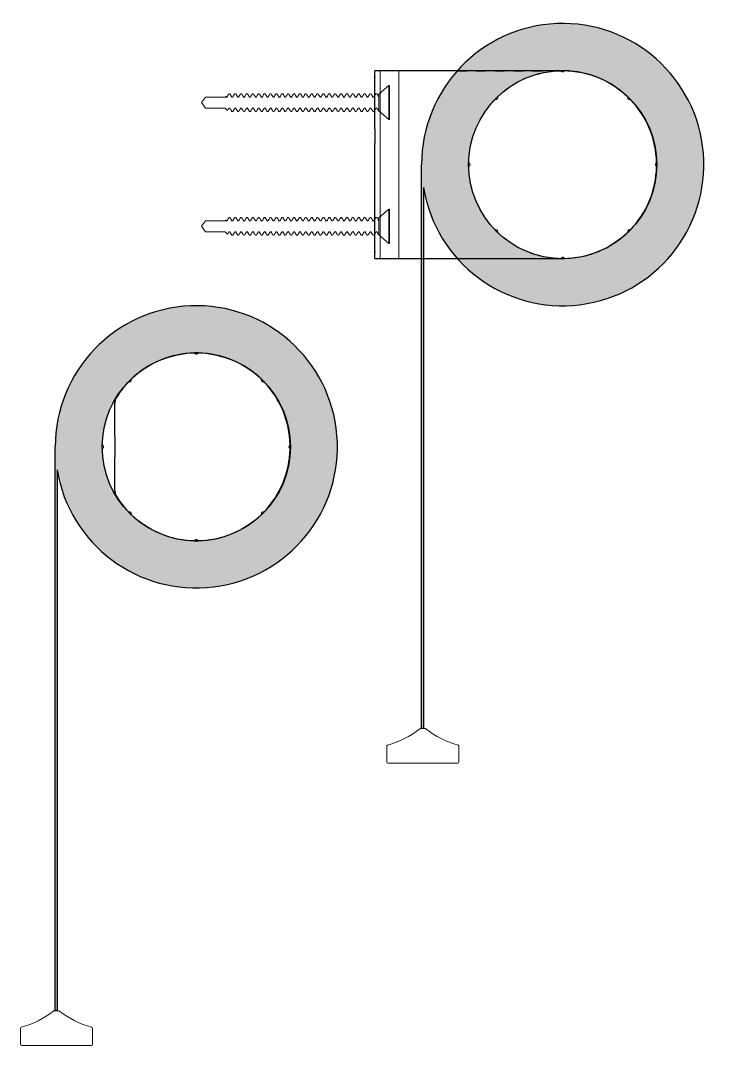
# Model space of a CAD drawing. Header units: inches. Extents: x -3.3 to 4.1, y 1.9 to 12.8.
import ezdxf

# ---------------------------------------------------------------- set-up
doc = ezdxf.new("R2010")
doc.units = ezdxf.units.IN
doc.header["$LTSCALE"] = 0.5
doc.header["$MEASUREMENT"] = 0
doc.linetypes.add('HIDDEN', pattern=[0.2, 0.1, -0.1])
doc.linetypes.add('HIDDEN2', pattern=[0.1875, 0.125, -0.0625])
for name, color, linetype, lineweight in [('FABRIC-ROLL', 7, 'Continuous', 30), ('HEMBAR-ENDCAP', 7, 'Continuous', 9), ('SHADE-BRACKET', 7, 'Continuous', 30), ('SHADE-BRACKET_SCREW', 7, 'Continuous', 5), ('SUB-BRACKET', 7, 'Continuous', 18), ('TUBE', 7, 'HIDDEN2', 18)]:
    doc.layers.add(name, color=color, linetype=linetype, lineweight=lineweight)

# ---------------------------------------------------------------- blocks, each defined once
blk = doc.blocks.new('SCREWS-085605')
at = {"layer": 'SHADE-BRACKET_SCREW', "extrusion": (0, 1, 0)}
for p, q in [((0.664, 12.066), (0.558, 11.974)), ((0.664, 11.704), (0.664, 12.066)), ((0.674, 12.066), (0.664, 12.066)), ((0.674, 12.066), (0.674, 11.704)), ((-1.326, 11.885), (-1.285, 11.943)), ((-1.326, 11.885), (-1.285, 11.827)), ((-1.076, 11.943), (-1.285, 11.943)), ((-1.069, 11.951), (-1.076, 11.943)), ((-1.061, 11.94), (-1.067, 11.95)), ((-1.054, 11.943), (-1.065, 11.943)), ((-1.025, 11.98), (-1.033, 11.98)), ((-0.992, 11.943), (-1.004, 11.943)), ((-0.963, 11.98), (-0.971, 11.98)), ((-0.929, 11.943), (-0.942, 11.943)), ((-0.9, 11.98), (-0.908, 11.98)), ((-0.867, 11.943), (-0.879, 11.943)), ((-0.838, 11.98), (-0.846, 11.98)), ((-0.804, 11.943), (-0.817, 11.943)), ((-0.775, 11.98), (-0.783, 11.98)), ((-0.742, 11.943), (-0.754, 11.943)), ((-0.713, 11.98), (-0.721, 11.98)), ((-0.679, 11.943), (-0.692, 11.943)), ((-0.65, 11.98), (-0.658, 11.98)), ((-0.617, 11.943), (-0.629, 11.943)), ((-0.588, 11.98), (-0.596, 11.98)), ((-0.554, 11.943), (-0.567, 11.943)), ((-0.525, 11.98), (-0.533, 11.98)), ((-0.492, 11.943), (-0.504, 11.943)), ((-0.463, 11.98), (-0.471, 11.98)), ((-0.429, 11.943), (-0.442, 11.943)), ((-0.4, 11.98), (-0.408, 11.98)), ((-0.367, 11.943), (-0.379, 11.943)), ((-0.338, 11.98), (-0.346, 11.98)), ((-0.304, 11.943), (-0.317, 11.943)), ((-0.275, 11.98), (-0.283, 11.98)), ((-0.242, 11.943), (-0.254, 11.943)), ((-0.213, 11.98), (-0.221, 11.98)), ((-0.179, 11.943), (-0.192, 11.943)), ((-0.15, 11.98), (-0.158, 11.98)), ((-0.117, 11.943), (-0.129, 11.943)), ((-0.088, 11.98), (-0.096, 11.98)), ((-0.054, 11.943), (-0.067, 11.943)), ((-0.025, 11.98), (-0.033, 11.98)), ((0.008, 11.943), (-0.004, 11.943)), ((0.037, 11.98), (0.029, 11.98)), ((0.071, 11.943), (0.058, 11.943)), ((0.1, 11.98), (0.092, 11.98)), ((0.133, 11.943), (0.121, 11.943)), ((0.162, 11.98), (0.154, 11.98)), ((0.196, 11.943), (0.183, 11.943)), ((0.225, 11.98), (0.217, 11.98)), ((0.258, 11.943), (0.246, 11.943)), ((0.287, 11.98), (0.279, 11.98)), ((0.321, 11.943), (0.308, 11.943)), ((0.35, 11.98), (0.342, 11.98)), ((0.383, 11.943), (0.371, 11.943)), ((0.412, 11.98), (0.404, 11.98)), ((0.446, 11.943), (0.433, 11.943)), ((0.475, 11.98), (0.467, 11.98)), ((0.508, 11.943), (0.496, 11.943)), ((0.537, 11.98), (0.529, 11.98)), ((0.558, 11.87), (0.558, 11.974)), ((-1.076, 11.827), (-1.285, 11.827)), ((-1.05, 11.801), (-1.076, 11.827)), ((-1.023, 11.827), (-1.036, 11.827)), ((-1.002, 11.79), (-0.994, 11.79)), ((-0.961, 11.827), (-0.973, 11.827)), ((-0.94, 11.79), (-0.932, 11.79)), ((-0.898, 11.827), (-0.911, 11.827)), ((-0.877, 11.79), (-0.869, 11.79)), ((-0.836, 11.827), (-0.848, 11.827)), ((-0.815, 11.79), (-0.807, 11.79)), ((-0.773, 11.827), (-0.786, 11.827)), ((-0.752, 11.79), (-0.744, 11.79)), ((-0.711, 11.827), (-0.723, 11.827)), ((-0.69, 11.79), (-0.682, 11.79)), ((-0.648, 11.827), (-0.661, 11.827)), ((-0.627, 11.79), (-0.619, 11.79)), ((-0.586, 11.827), (-0.598, 11.827)), ((-0.565, 11.79), (-0.557, 11.79)), ((-0.523, 11.827), (-0.536, 11.827)), ((-0.502, 11.79), (-0.494, 11.79)), ((-0.461, 11.827), (-0.473, 11.827)), ((-0.44, 11.79), (-0.432, 11.79)), ((-0.398, 11.827), (-0.411, 11.827)), ((-0.377, 11.79), (-0.369, 11.79)), ((-0.336, 11.827), (-0.348, 11.827)), ((-0.315, 11.79), (-0.307, 11.79)), ((-0.273, 11.827), (-0.286, 11.827)), ((-0.252, 11.79), (-0.244, 11.79)), ((-0.211, 11.827), (-0.223, 11.827)), ((-0.19, 11.79), (-0.182, 11.79)), ((-0.148, 11.827), (-0.161, 11.827)), ((-0.127, 11.79), (-0.119, 11.79)), ((-0.086, 11.827), (-0.098, 11.827)), ((-0.065, 11.79), (-0.057, 11.79)), ((-0.023, 11.827), (-0.036, 11.827)), ((-0.002, 11.79), (0.006, 11.79)), ((0.039, 11.827), (0.027, 11.827)), ((0.06, 11.79), (0.068, 11.79)), ((0.102, 11.827), (0.089, 11.827)), ((0.123, 11.79), (0.131, 11.79)), ((0.164, 11.827), (0.152, 11.827)), ((0.185, 11.79), (0.193, 11.79)), ((0.227, 11.827), (0.214, 11.827)), ((0.248, 11.79), (0.256, 11.79)), ((0.289, 11.827), (0.277, 11.827)), ((0.31, 11.79), (0.318, 11.79)), ((0.352, 11.827), (0.339, 11.827)), ((0.373, 11.79), (0.381, 11.79)), ((0.414, 11.827), (0.402, 11.827)), ((0.435, 11.79), (0.443, 11.79)), ((0.477, 11.827), (0.464, 11.827)), ((0.498, 11.79), (0.506, 11.79)), ((0.539, 11.827), (0.527, 11.827)), ((0.558, 11.838), (0.558, 11.793)), ((0.664, 11.704), (0.558, 11.796)), ((0.674, 11.704), (0.664, 11.704)), ((0.664, 10.751), (0.558, 10.659)), ((0.664, 10.389), (0.664, 10.751)), ((0.674, 10.751), (0.664, 10.751)), ((0.674, 10.751), (0.674, 10.389)), ((-1.326, 10.57), (-1.285, 10.628)), ((-1.326, 10.57), (-1.285, 10.512)), ((-1.076, 10.628), (-1.285, 10.628)), ((-1.069, 10.636), (-1.076, 10.628)), ((-1.061, 10.625), (-1.067, 10.635)), ((-1.054, 10.628), (-1.065, 10.628)), ((-1.025, 10.665), (-1.033, 10.665)), ((-0.992, 10.628), (-1.004, 10.628)), ((-0.963, 10.665), (-0.971, 10.665)), ((-0.929, 10.628), (-0.942, 10.628)), ((-0.9, 10.665), (-0.908, 10.665)), ((-0.867, 10.628), (-0.879, 10.628)), ((-0.838, 10.665), (-0.846, 10.665)), ((-0.804, 10.628), (-0.817, 10.628)), ((-0.775, 10.665), (-0.783, 10.665)), ((-0.742, 10.628), (-0.754, 10.628)), ((-0.713, 10.665), (-0.721, 10.665)), ((-0.679, 10.628), (-0.692, 10.628)), ((-0.65, 10.665), (-0.658, 10.665)), ((-0.617, 10.628), (-0.629, 10.628)), ((-0.588, 10.665), (-0.596, 10.665)), ((-0.554, 10.628), (-0.567, 10.628)), ((-0.525, 10.665), (-0.533, 10.665)), ((-0.492, 10.628), (-0.504, 10.628)), ((-0.463, 10.665), (-0.471, 10.665)), ((-0.429, 10.628), (-0.442, 10.628)), ((-0.4, 10.665), (-0.408, 10.665)), ((-0.367, 10.628), (-0.379, 10.628)), ((-0.338, 10.665), (-0.346, 10.665)), ((-0.304, 10.628), (-0.317, 10.628)), ((-0.275, 10.665), (-0.283, 10.665)), ((-0.242, 10.628), (-0.254, 10.628)), ((-0.213, 10.665), (-0.221, 10.665)), ((-0.179, 10.628), (-0.192, 10.628)), ((-0.15, 10.665), (-0.158, 10.665)), ((-0.117, 10.628), (-0.129, 10.628)), ((-0.088, 10.665), (-0.096, 10.665)), ((-0.054, 10.628), (-0.067, 10.628)), ((-0.025, 10.665), (-0.033, 10.665)), ((0.008, 10.628), (-0.004, 10.628)), ((0.037, 10.665), (0.029, 10.665)), ((0.071, 10.628), (0.058, 10.628)), ((0.1, 10.665), (0.092, 10.665)), ((0.133, 10.628), (0.121, 10.628)), ((0.162, 10.665), (0.154, 10.665)), ((0.196, 10.628), (0.183, 10.628)), ((0.225, 10.665), (0.217, 10.665)), ((0.258, 10.628), (0.246, 10.628)), ((0.287, 10.665), (0.279, 10.665)), ((0.321, 10.628), (0.308, 10.628)), ((0.35, 10.665), (0.342, 10.665)), ((0.383, 10.628), (0.371, 10.628)), ((0.412, 10.665), (0.404, 10.665)), ((0.446, 10.628), (0.433, 10.628)), ((0.475, 10.665), (0.467, 10.665)), ((0.508, 10.628), (0.496, 10.628)), ((0.537, 10.665), (0.529, 10.665)), ((0.558, 10.555), (0.558, 10.659)), ((-1.076, 10.512), (-1.285, 10.512)), ((-1.05, 10.486), (-1.076, 10.512)), ((-1.023, 10.512), (-1.036, 10.512)), ((-1.002, 10.475), (-0.994, 10.475)), ((-0.961, 10.512), (-0.973, 10.512)), ((-0.94, 10.475), (-0.932, 10.475)), ((-0.898, 10.512), (-0.911, 10.512)), ((-0.877, 10.475), (-0.869, 10.475)), ((-0.836, 10.512), (-0.848, 10.512)), ((-0.815, 10.475), (-0.807, 10.475)), ((-0.773, 10.512), (-0.786, 10.512)), ((-0.752, 10.475), (-0.744, 10.475)), ((-0.711, 10.512), (-0.723, 10.512)), ((-0.69, 10.475), (-0.682, 10.475)), ((-0.648, 10.512), (-0.661, 10.512)), ((-0.627, 10.475), (-0.619, 10.475)), ((-0.586, 10.512), (-0.598, 10.512)), ((-0.565, 10.475), (-0.557, 10.475)), ((-0.523, 10.512), (-0.536, 10.512)), ((-0.502, 10.475), (-0.494, 10.475)), ((-0.461, 10.512), (-0.473, 10.512)), ((-0.44, 10.475), (-0.432, 10.475)), ((-0.398, 10.512), (-0.411, 10.512)), ((-0.377, 10.475), (-0.369, 10.475)), ((-0.336, 10.512), (-0.348, 10.512)), ((-0.315, 10.475), (-0.307, 10.475)), ((-0.273, 10.512), (-0.286, 10.512)), ((-0.252, 10.475), (-0.244, 10.475)), ((-0.211, 10.512), (-0.223, 10.512)), ((-0.19, 10.475), (-0.182, 10.475)), ((-0.148, 10.512), (-0.161, 10.512)), ((-0.127, 10.475), (-0.119, 10.475)), ((-0.086, 10.512), (-0.098, 10.512)), ((-0.065, 10.475), (-0.057, 10.475)), ((-0.023, 10.512), (-0.036, 10.512)), ((-0.002, 10.475), (0.006, 10.475)), ((0.039, 10.512), (0.027, 10.512)), ((0.06, 10.475), (0.068, 10.475)), ((0.102, 10.512), (0.089, 10.512)), ((0.123, 10.475), (0.131, 10.475)), ((0.164, 10.512), (0.152, 10.512)), ((0.185, 10.475), (0.193, 10.475)), ((0.227, 10.512), (0.214, 10.512)), ((0.248, 10.475), (0.256, 10.475)), ((0.289, 10.512), (0.277, 10.512)), ((0.31, 10.475), (0.318, 10.475)), ((0.352, 10.512), (0.339, 10.512)), ((0.373, 10.475), (0.381, 10.475)), ((0.414, 10.512), (0.402, 10.512)), ((0.435, 10.475), (0.443, 10.475)), ((0.477, 10.512), (0.464, 10.512)), ((0.498, 10.475), (0.506, 10.475)), ((0.539, 10.512), (0.527, 10.512)), ((0.558, 10.523), (0.558, 10.478)), ((0.664, 10.389), (0.558, 10.481)), ((0.674, 10.389), (0.664, 10.389))]:
    blk.add_line(p, q, dxfattribs=at)
at = {"layer": 'SHADE-BRACKET_SCREW'}
for points in [[(-1.056, 11.943), (-1.049, 11.955), (-1.042, 11.967), (-1.035, 11.978)], [(-1.024, 11.978), (-1.016, 11.966), (-1.009, 11.953), (-1.001, 11.941)], [(-0.993, 11.943), (-0.986, 11.955), (-0.98, 11.967), (-0.973, 11.978)], [(-0.961, 11.978), (-0.954, 11.966), (-0.946, 11.953), (-0.939, 11.941)], [(-0.931, 11.943), (-0.924, 11.955), (-0.917, 11.967), (-0.91, 11.978)], [(-0.899, 11.978), (-0.891, 11.966), (-0.884, 11.953), (-0.876, 11.941)], [(-0.868, 11.943), (-0.861, 11.955), (-0.855, 11.967), (-0.848, 11.978)], [(-0.836, 11.978), (-0.829, 11.966), (-0.821, 11.953), (-0.814, 11.941)], [(-0.806, 11.943), (-0.799, 11.955), (-0.792, 11.967), (-0.785, 11.978)], [(-0.774, 11.978), (-0.766, 11.966), (-0.759, 11.953), (-0.751, 11.941)], [(-0.743, 11.943), (-0.736, 11.955), (-0.73, 11.967), (-0.723, 11.978)], [(-0.711, 11.978), (-0.704, 11.966), (-0.696, 11.953), (-0.689, 11.941)], [(-0.681, 11.943), (-0.674, 11.955), (-0.667, 11.967), (-0.66, 11.978)], [(-0.649, 11.978), (-0.641, 11.966), (-0.634, 11.953), (-0.626, 11.941)], [(-0.618, 11.943), (-0.611, 11.955), (-0.605, 11.967), (-0.598, 11.978)], [(-0.586, 11.978), (-0.579, 11.966), (-0.571, 11.953), (-0.564, 11.941)], [(-0.556, 11.943), (-0.549, 11.955), (-0.542, 11.967), (-0.535, 11.978)], [(-0.524, 11.978), (-0.516, 11.966), (-0.509, 11.953), (-0.501, 11.941)], [(-0.493, 11.943), (-0.486, 11.955), (-0.48, 11.967), (-0.473, 11.978)], [(-0.461, 11.978), (-0.454, 11.966), (-0.446, 11.953), (-0.439, 11.941)], [(-0.431, 11.943), (-0.424, 11.955), (-0.417, 11.967), (-0.41, 11.978)], [(-0.399, 11.978), (-0.391, 11.966), (-0.384, 11.953), (-0.376, 11.941)], [(-0.368, 11.943), (-0.361, 11.955), (-0.355, 11.967), (-0.348, 11.978)], [(-0.336, 11.978), (-0.329, 11.966), (-0.321, 11.953), (-0.314, 11.941)], [(-0.306, 11.943), (-0.299, 11.955), (-0.292, 11.967), (-0.285, 11.978)], [(-0.274, 11.978), (-0.266, 11.966), (-0.259, 11.953), (-0.251, 11.941)], [(-0.243, 11.943), (-0.236, 11.955), (-0.23, 11.967), (-0.223, 11.978)], [(-0.211, 11.978), (-0.204, 11.966), (-0.196, 11.953), (-0.189, 11.941)], [(-0.181, 11.943), (-0.174, 11.955), (-0.167, 11.967), (-0.16, 11.978)], [(-0.149, 11.978), (-0.141, 11.966), (-0.134, 11.953), (-0.126, 11.941)], [(-0.118, 11.943), (-0.111, 11.955), (-0.105, 11.967), (-0.098, 11.978)], [(-0.086, 11.978), (-0.079, 11.966), (-0.071, 11.953), (-0.064, 11.941)], [(-0.056, 11.943), (-0.049, 11.955), (-0.042, 11.967), (-0.035, 11.978)], [(-0.024, 11.978), (-0.016, 11.966), (-0.009, 11.953), (-0.001, 11.941)], [(0.007, 11.943), (0.014, 11.955), (0.02, 11.967), (0.027, 11.978)], [(0.039, 11.978), (0.046, 11.966), (0.054, 11.953), (0.061, 11.941)], [(0.069, 11.943), (0.076, 11.955), (0.083, 11.967), (0.09, 11.978)], [(0.101, 11.978), (0.109, 11.966), (0.116, 11.953), (0.124, 11.941)], [(0.132, 11.943), (0.139, 11.955), (0.145, 11.967), (0.152, 11.978)], [(0.164, 11.978), (0.171, 11.966), (0.179, 11.953), (0.186, 11.941)], [(0.194, 11.943), (0.201, 11.955), (0.208, 11.967), (0.215, 11.978)], [(0.226, 11.978), (0.234, 11.966), (0.241, 11.953), (0.249, 11.941)], [(0.257, 11.943), (0.264, 11.955), (0.27, 11.967), (0.277, 11.978)], [(0.289, 11.978), (0.296, 11.966), (0.304, 11.953), (0.311, 11.941)], [(0.319, 11.943), (0.326, 11.955), (0.333, 11.967), (0.34, 11.978)], [(0.351, 11.978), (0.359, 11.966), (0.366, 11.953), (0.374, 11.941)], [(0.382, 11.943), (0.389, 11.955), (0.395, 11.967), (0.402, 11.978)], [(0.414, 11.978), (0.421, 11.966), (0.429, 11.953), (0.436, 11.941)], [(0.444, 11.943), (0.451, 11.955), (0.458, 11.967), (0.465, 11.978)], [(0.476, 11.978), (0.484, 11.966), (0.491, 11.953), (0.499, 11.941)], [(0.507, 11.943), (0.509, 11.947), (0.511, 11.951), (0.514, 11.955)], [(0.514, 11.955), (0.518, 11.963), (0.523, 11.971), (0.527, 11.978)], [(0.539, 11.978), (0.545, 11.968), (0.551, 11.957), (0.558, 11.946)], [(-1.034, 11.827), (-1.039, 11.818), (-1.044, 11.81), (-1.049, 11.801)], [(-1.004, 11.791), (-1.011, 11.804), (-1.019, 11.817), (-1.026, 11.829)], [(-0.971, 11.827), (-0.978, 11.815), (-0.985, 11.803), (-0.992, 11.791)], [(-0.941, 11.791), (-0.949, 11.804), (-0.956, 11.817), (-0.964, 11.829)], [(-0.909, 11.827), (-0.916, 11.815), (-0.923, 11.803), (-0.93, 11.791)], [(-0.879, 11.791), (-0.886, 11.804), (-0.894, 11.817), (-0.901, 11.829)], [(-0.846, 11.827), (-0.853, 11.815), (-0.86, 11.803), (-0.867, 11.791)], [(-0.816, 11.791), (-0.824, 11.804), (-0.831, 11.817), (-0.839, 11.829)], [(-0.784, 11.827), (-0.791, 11.815), (-0.798, 11.803), (-0.805, 11.791)], [(-0.754, 11.791), (-0.761, 11.804), (-0.769, 11.817), (-0.776, 11.829)], [(-0.721, 11.827), (-0.728, 11.815), (-0.735, 11.803), (-0.742, 11.791)], [(-0.691, 11.791), (-0.699, 11.804), (-0.706, 11.817), (-0.714, 11.829)], [(-0.659, 11.827), (-0.666, 11.815), (-0.673, 11.803), (-0.68, 11.791)], [(-0.629, 11.791), (-0.636, 11.804), (-0.644, 11.817), (-0.651, 11.829)], [(-0.596, 11.827), (-0.603, 11.815), (-0.61, 11.803), (-0.617, 11.791)], [(-0.566, 11.791), (-0.574, 11.804), (-0.581, 11.817), (-0.589, 11.829)], [(-0.534, 11.827), (-0.541, 11.815), (-0.548, 11.803), (-0.555, 11.791)], [(-0.504, 11.791), (-0.511, 11.804), (-0.519, 11.817), (-0.526, 11.829)], [(-0.471, 11.827), (-0.478, 11.815), (-0.485, 11.803), (-0.492, 11.791)], [(-0.441, 11.791), (-0.449, 11.804), (-0.456, 11.817), (-0.464, 11.829)], [(-0.409, 11.827), (-0.416, 11.815), (-0.423, 11.803), (-0.43, 11.791)], [(-0.379, 11.791), (-0.386, 11.804), (-0.394, 11.817), (-0.401, 11.829)], [(-0.346, 11.827), (-0.353, 11.815), (-0.36, 11.803), (-0.367, 11.791)], [(-0.316, 11.791), (-0.324, 11.804), (-0.331, 11.817), (-0.339, 11.829)], [(-0.284, 11.827), (-0.291, 11.815), (-0.298, 11.803), (-0.305, 11.791)], [(-0.254, 11.791), (-0.261, 11.804), (-0.269, 11.817), (-0.276, 11.829)], [(-0.221, 11.827), (-0.228, 11.815), (-0.235, 11.803), (-0.242, 11.791)], [(-0.191, 11.791), (-0.199, 11.804), (-0.206, 11.817), (-0.214, 11.829)], [(-0.159, 11.827), (-0.166, 11.815), (-0.173, 11.803), (-0.18, 11.791)], [(-0.129, 11.791), (-0.136, 11.804), (-0.144, 11.817), (-0.151, 11.829)], [(-0.096, 11.827), (-0.103, 11.815), (-0.11, 11.803), (-0.117, 11.791)], [(-0.066, 11.791), (-0.074, 11.804), (-0.081, 11.817), (-0.089, 11.829)], [(-0.034, 11.827), (-0.041, 11.815), (-0.048, 11.803), (-0.055, 11.791)], [(-0.004, 11.791), (-0.011, 11.804), (-0.019, 11.817), (-0.026, 11.829)], [(0.029, 11.827), (0.022, 11.815), (0.015, 11.803), (0.008, 11.791)], [(0.059, 11.791), (0.051, 11.804), (0.044, 11.817), (0.036, 11.829)], [(0.091, 11.827), (0.084, 11.815), (0.077, 11.803), (0.07, 11.791)], [(0.121, 11.791), (0.114, 11.804), (0.106, 11.817), (0.099, 11.829)], [(0.154, 11.827), (0.147, 11.815), (0.14, 11.803), (0.133, 11.791)], [(0.184, 11.791), (0.176, 11.804), (0.169, 11.817), (0.161, 11.829)], [(0.216, 11.827), (0.209, 11.815), (0.202, 11.803), (0.195, 11.791)], [(0.246, 11.791), (0.239, 11.804), (0.231, 11.817), (0.224, 11.829)], [(0.279, 11.827), (0.272, 11.815), (0.265, 11.803), (0.258, 11.791)], [(0.309, 11.791), (0.301, 11.804), (0.294, 11.817), (0.286, 11.829)], [(0.341, 11.827), (0.334, 11.815), (0.327, 11.803), (0.32, 11.791)], [(0.371, 11.791), (0.364, 11.804), (0.356, 11.817), (0.349, 11.829)], [(0.404, 11.827), (0.397, 11.815), (0.39, 11.803), (0.383, 11.791)], [(0.434, 11.791), (0.426, 11.804), (0.419, 11.817), (0.411, 11.829)], [(0.466, 11.827), (0.459, 11.815), (0.452, 11.803), (0.445, 11.791)], [(0.496, 11.791), (0.489, 11.804), (0.481, 11.817), (0.474, 11.829)], [(0.514, 11.802), (0.512, 11.798), (0.51, 11.795), (0.508, 11.791)], [(0.53, 11.829), (0.525, 11.82), (0.519, 11.811), (0.514, 11.802)], [(0.558, 11.793), (0.551, 11.805), (0.544, 11.817), (0.536, 11.829)], [(0.558, 11.87), (0.558, 11.87), (0.558, 11.87), (0.558, 11.87)], [(0.558, 11.793), (0.558, 11.793), (0.558, 11.793), (0.558, 11.793)], [(-1.056, 10.628), (-1.049, 10.64), (-1.042, 10.652), (-1.035, 10.663)], [(-1.024, 10.663), (-1.016, 10.651), (-1.009, 10.638), (-1.001, 10.626)], [(-0.993, 10.628), (-0.986, 10.64), (-0.98, 10.652), (-0.973, 10.663)], [(-0.961, 10.663), (-0.954, 10.651), (-0.946, 10.638), (-0.939, 10.626)], [(-0.931, 10.628), (-0.924, 10.64), (-0.917, 10.652), (-0.91, 10.663)], [(-0.899, 10.663), (-0.891, 10.651), (-0.884, 10.638), (-0.876, 10.626)], [(-0.868, 10.628), (-0.861, 10.64), (-0.855, 10.652), (-0.848, 10.663)], [(-0.836, 10.663), (-0.829, 10.651), (-0.821, 10.638), (-0.814, 10.626)], [(-0.806, 10.628), (-0.799, 10.64), (-0.792, 10.652), (-0.785, 10.663)], [(-0.774, 10.663), (-0.766, 10.651), (-0.759, 10.638), (-0.751, 10.626)], [(-0.743, 10.628), (-0.736, 10.64), (-0.73, 10.652), (-0.723, 10.663)], [(-0.711, 10.663), (-0.704, 10.651), (-0.696, 10.638), (-0.689, 10.626)], [(-0.681, 10.628), (-0.674, 10.64), (-0.667, 10.652), (-0.66, 10.663)], [(-0.649, 10.663), (-0.641, 10.651), (-0.634, 10.638), (-0.626, 10.626)], [(-0.618, 10.628), (-0.611, 10.64), (-0.605, 10.652), (-0.598, 10.663)], [(-0.586, 10.663), (-0.579, 10.651), (-0.571, 10.638), (-0.564, 10.626)], [(-0.556, 10.628), (-0.549, 10.64), (-0.542, 10.652), (-0.535, 10.663)], [(-0.524, 10.663), (-0.516, 10.651), (-0.509, 10.638), (-0.501, 10.626)], [(-0.493, 10.628), (-0.486, 10.64), (-0.48, 10.652), (-0.473, 10.663)], [(-0.461, 10.663), (-0.454, 10.651), (-0.446, 10.638), (-0.439, 10.626)], [(-0.431, 10.628), (-0.424, 10.64), (-0.417, 10.652), (-0.41, 10.663)], [(-0.399, 10.663), (-0.391, 10.651), (-0.384, 10.638), (-0.376, 10.626)], [(-0.368, 10.628), (-0.361, 10.64), (-0.355, 10.652), (-0.348, 10.663)], [(-0.336, 10.663), (-0.329, 10.651), (-0.321, 10.638), (-0.314, 10.626)], [(-0.306, 10.628), (-0.299, 10.64), (-0.292, 10.652), (-0.285, 10.663)], [(-0.274, 10.663), (-0.266, 10.651), (-0.259, 10.638), (-0.251, 10.626)], [(-0.243, 10.628), (-0.236, 10.64), (-0.23, 10.652), (-0.223, 10.663)], [(-0.211, 10.663), (-0.204, 10.651), (-0.196, 10.638), (-0.189, 10.626)], [(-0.181, 10.628), (-0.174, 10.64), (-0.167, 10.652), (-0.16, 10.663)], [(-0.149, 10.663), (-0.141, 10.651), (-0.134, 10.638), (-0.126, 10.626)], [(-0.118, 10.628), (-0.111, 10.64), (-0.105, 10.652), (-0.098, 10.663)], [(-0.086, 10.663), (-0.079, 10.651), (-0.071, 10.638), (-0.064, 10.626)], [(-0.056, 10.628), (-0.049, 10.64), (-0.042, 10.652), (-0.035, 10.663)], [(-0.024, 10.663), (-0.016, 10.651), (-0.009, 10.638), (-0.001, 10.626)], [(0.007, 10.628), (0.014, 10.64), (0.02, 10.652), (0.027, 10.663)], [(0.039, 10.663), (0.046, 10.651), (0.054, 10.638), (0.061, 10.626)], [(0.069, 10.628), (0.076, 10.64), (0.083, 10.652), (0.09, 10.663)], [(0.101, 10.663), (0.109, 10.651), (0.116, 10.638), (0.124, 10.626)], [(0.132, 10.628), (0.139, 10.64), (0.145, 10.652), (0.152, 10.663)], [(0.164, 10.663), (0.171, 10.651), (0.179, 10.638), (0.186, 10.626)], [(0.194, 10.628), (0.201, 10.64), (0.208, 10.652), (0.215, 10.663)], [(0.226, 10.663), (0.234, 10.651), (0.241, 10.638), (0.249, 10.626)], [(0.257, 10.628), (0.264, 10.64), (0.27, 10.652), (0.277, 10.663)], [(0.289, 10.663), (0.296, 10.651), (0.304, 10.638), (0.311, 10.626)], [(0.319, 10.628), (0.326, 10.64), (0.333, 10.652), (0.34, 10.663)], [(0.351, 10.663), (0.359, 10.651), (0.366, 10.638), (0.374, 10.626)], [(0.382, 10.628), (0.389, 10.64), (0.395, 10.652), (0.402, 10.663)], [(0.414, 10.663), (0.421, 10.651), (0.429, 10.638), (0.436, 10.626)], [(0.444, 10.628), (0.451, 10.64), (0.458, 10.652), (0.465, 10.663)], [(0.476, 10.663), (0.484, 10.651), (0.491, 10.638), (0.499, 10.626)], [(0.507, 10.628), (0.509, 10.632), (0.511, 10.636), (0.514, 10.64)], [(0.514, 10.64), (0.518, 10.648), (0.523, 10.656), (0.527, 10.663)], [(0.539, 10.663), (0.545, 10.653), (0.551, 10.642), (0.558, 10.631)], [(-1.034, 10.512), (-1.039, 10.503), (-1.044, 10.495), (-1.049, 10.486)], [(-1.004, 10.476), (-1.011, 10.489), (-1.019, 10.502), (-1.026, 10.514)], [(-0.971, 10.512), (-0.978, 10.5), (-0.985, 10.488), (-0.992, 10.476)], [(-0.941, 10.476), (-0.949, 10.489), (-0.956, 10.502), (-0.964, 10.514)], [(-0.909, 10.512), (-0.916, 10.5), (-0.923, 10.488), (-0.93, 10.476)], [(-0.879, 10.476), (-0.886, 10.489), (-0.894, 10.502), (-0.901, 10.514)], [(-0.846, 10.512), (-0.853, 10.5), (-0.86, 10.488), (-0.867, 10.476)], [(-0.816, 10.476), (-0.824, 10.489), (-0.831, 10.502), (-0.839, 10.514)], [(-0.784, 10.512), (-0.791, 10.5), (-0.798, 10.488), (-0.805, 10.476)], [(-0.754, 10.476), (-0.761, 10.489), (-0.769, 10.502), (-0.776, 10.514)], [(-0.721, 10.512), (-0.728, 10.5), (-0.735, 10.488), (-0.742, 10.476)], [(-0.691, 10.476), (-0.699, 10.489), (-0.706, 10.502), (-0.714, 10.514)], [(-0.659, 10.512), (-0.666, 10.5), (-0.673, 10.488), (-0.68, 10.476)], [(-0.629, 10.476), (-0.636, 10.489), (-0.644, 10.502), (-0.651, 10.514)], [(-0.596, 10.512), (-0.603, 10.5), (-0.61, 10.488), (-0.617, 10.476)], [(-0.566, 10.476), (-0.574, 10.489), (-0.581, 10.502), (-0.589, 10.514)], [(-0.534, 10.512), (-0.541, 10.5), (-0.548, 10.488), (-0.555, 10.476)], [(-0.504, 10.476), (-0.511, 10.489), (-0.519, 10.502), (-0.526, 10.514)], [(-0.471, 10.512), (-0.478, 10.5), (-0.485, 10.488), (-0.492, 10.476)], [(-0.441, 10.476), (-0.449, 10.489), (-0.456, 10.502), (-0.464, 10.514)], [(-0.409, 10.512), (-0.416, 10.5), (-0.423, 10.488), (-0.43, 10.476)], [(-0.379, 10.476), (-0.386, 10.489), (-0.394, 10.502), (-0.401, 10.514)], [(-0.346, 10.512), (-0.353, 10.5), (-0.36, 10.488), (-0.367, 10.476)], [(-0.316, 10.476), (-0.324, 10.489), (-0.331, 10.502), (-0.339, 10.514)], [(-0.284, 10.512), (-0.291, 10.5), (-0.298, 10.488), (-0.305, 10.476)], [(-0.254, 10.476), (-0.261, 10.489), (-0.269, 10.502), (-0.276, 10.514)], [(-0.221, 10.512), (-0.228, 10.5), (-0.235, 10.488), (-0.242, 10.476)], [(-0.191, 10.476), (-0.199, 10.489), (-0.206, 10.502), (-0.214, 10.514)], [(-0.159, 10.512), (-0.166, 10.5), (-0.173, 10.488), (-0.18, 10.476)], [(-0.129, 10.476), (-0.136, 10.489), (-0.144, 10.502), (-0.151, 10.514)], [(-0.096, 10.512), (-0.103, 10.5), (-0.11, 10.488), (-0.117, 10.476)], [(-0.066, 10.476), (-0.074, 10.489), (-0.081, 10.502), (-0.089, 10.514)], [(-0.034, 10.512), (-0.041, 10.5), (-0.048, 10.488), (-0.055, 10.476)], [(-0.004, 10.476), (-0.011, 10.489), (-0.019, 10.502), (-0.026, 10.514)], [(0.029, 10.512), (0.022, 10.5), (0.015, 10.488), (0.008, 10.476)], [(0.059, 10.476), (0.051, 10.489), (0.044, 10.502), (0.036, 10.514)], [(0.091, 10.512), (0.084, 10.5), (0.077, 10.488), (0.07, 10.476)], [(0.121, 10.476), (0.114, 10.489), (0.106, 10.502), (0.099, 10.514)], [(0.154, 10.512), (0.147, 10.5), (0.14, 10.488), (0.133, 10.476)], [(0.184, 10.476), (0.176, 10.489), (0.169, 10.502), (0.161, 10.514)], [(0.216, 10.512), (0.209, 10.5), (0.202, 10.488), (0.195, 10.476)], [(0.246, 10.476), (0.239, 10.489), (0.231, 10.502), (0.224, 10.514)], [(0.279, 10.512), (0.272, 10.5), (0.265, 10.488), (0.258, 10.476)], [(0.309, 10.476), (0.301, 10.489), (0.294, 10.502), (0.286, 10.514)], [(0.341, 10.512), (0.334, 10.5), (0.327, 10.488), (0.32, 10.476)], [(0.371, 10.476), (0.364, 10.489), (0.356, 10.502), (0.349, 10.514)], [(0.404, 10.512), (0.397, 10.5), (0.39, 10.488), (0.383, 10.476)], [(0.434, 10.476), (0.426, 10.489), (0.419, 10.502), (0.411, 10.514)], [(0.466, 10.512), (0.459, 10.5), (0.452, 10.488), (0.445, 10.476)], [(0.496, 10.476), (0.489, 10.489), (0.481, 10.502), (0.474, 10.514)], [(0.514, 10.487), (0.512, 10.483), (0.51, 10.48), (0.508, 10.476)], [(0.53, 10.514), (0.525, 10.505), (0.519, 10.496), (0.514, 10.487)], [(0.558, 10.478), (0.551, 10.49), (0.544, 10.502), (0.536, 10.514)], [(0.558, 10.555), (0.558, 10.555), (0.558, 10.555), (0.558, 10.555)], [(0.558, 10.478), (0.558, 10.478), (0.558, 10.478), (0.558, 10.478)]]:
    blk.add_open_spline(points, degree=3, dxfattribs=at)
for points, knots in [([(-1.035, 11.978), (-1.035, 11.978), (-1.035, 11.979), (-1.034, 11.979), (-1.034, 11.98), (-1.033, 11.98)], [-0.04485816, -0.04485816, -0.04485816, -0.04485816, -0.03907355, -0.03907355, 0, 0, 0, 0]), ([(-0.973, 11.978), (-0.973, 11.978), (-0.972, 11.979), (-0.972, 11.98), (-0.971, 11.98), (-0.971, 11.98)], [-0.04485565, -0.04485565, -0.04485565, -0.04485565, -0.03658693, -0.03658693, 0, 0, 0, 0]), ([(-0.91, 11.978), (-0.91, 11.978), (-0.91, 11.979), (-0.909, 11.98), (-0.909, 11.98), (-0.908, 11.98)], [-0.04485565, -0.04485565, -0.04485565, -0.04485565, -0.03658693, -0.03658693, 0, 0, 0, 0]), ([(-0.848, 11.978), (-0.848, 11.978), (-0.847, 11.979), (-0.847, 11.98), (-0.846, 11.98), (-0.846, 11.98)], [-0.04485565, -0.04485565, -0.04485565, -0.04485565, -0.03658693, -0.03658693, 0, 0, 0, 0]), ([(-0.785, 11.978), (-0.785, 11.978), (-0.785, 11.979), (-0.784, 11.98), (-0.784, 11.98), (-0.783, 11.98)], [-0.04485565, -0.04485565, -0.04485565, -0.04485565, -0.03658693, -0.03658693, 0, 0, 0, 0]), ([(-0.723, 11.978), (-0.723, 11.978), (-0.722, 11.979), (-0.722, 11.98), (-0.721, 11.98), (-0.721, 11.98)], [-0.04485565, -0.04485565, -0.04485565, -0.04485565, -0.03658693, -0.03658693, 0, 0, 0, 0]), ([(-0.66, 11.978), (-0.66, 11.978), (-0.66, 11.979), (-0.659, 11.98), (-0.659, 11.98), (-0.658, 11.98)], [-0.04485565, -0.04485565, -0.04485565, -0.04485565, -0.03658693, -0.03658693, 0, 0, 0, 0]), ([(-0.598, 11.978), (-0.598, 11.978), (-0.597, 11.979), (-0.597, 11.98), (-0.596, 11.98), (-0.596, 11.98)], [-0.04485565, -0.04485565, -0.04485565, -0.04485565, -0.03658693, -0.03658693, 0, 0, 0, 0]), ([(-0.535, 11.978), (-0.535, 11.978), (-0.535, 11.979), (-0.534, 11.98), (-0.534, 11.98), (-0.533, 11.98)], [-0.04485565, -0.04485565, -0.04485565, -0.04485565, -0.03658693, -0.03658693, 0, 0, 0, 0]), ([(-0.473, 11.978), (-0.473, 11.978), (-0.472, 11.979), (-0.472, 11.98), (-0.471, 11.98), (-0.471, 11.98)], [-0.04485565, -0.04485565, -0.04485565, -0.04485565, -0.03658693, -0.03658693, 0, 0, 0, 0]), ([(-0.41, 11.978), (-0.41, 11.978), (-0.41, 11.979), (-0.409, 11.98), (-0.409, 11.98), (-0.408, 11.98)], [-0.04485565, -0.04485565, -0.04485565, -0.04485565, -0.03658693, -0.03658693, 0, 0, 0, 0]), ([(-0.348, 11.978), (-0.348, 11.978), (-0.347, 11.979), (-0.347, 11.98), (-0.346, 11.98), (-0.346, 11.98)], [-0.04485565, -0.04485565, -0.04485565, -0.04485565, -0.03658693, -0.03658693, 0, 0, 0, 0]), ([(-0.285, 11.978), (-0.285, 11.978), (-0.285, 11.979), (-0.284, 11.98), (-0.284, 11.98), (-0.283, 11.98)], [-0.04485565, -0.04485565, -0.04485565, -0.04485565, -0.03658693, -0.03658693, 0, 0, 0, 0]), ([(-0.223, 11.978), (-0.223, 11.978), (-0.222, 11.979), (-0.222, 11.98), (-0.221, 11.98), (-0.221, 11.98)], [-0.04485565, -0.04485565, -0.04485565, -0.04485565, -0.03658693, -0.03658693, 0, 0, 0, 0]), ([(-0.16, 11.978), (-0.16, 11.978), (-0.16, 11.979), (-0.159, 11.98), (-0.159, 11.98), (-0.158, 11.98)], [-0.04485565, -0.04485565, -0.04485565, -0.04485565, -0.03658693, -0.03658693, 0, 0, 0, 0]), ([(-0.098, 11.978), (-0.098, 11.978), (-0.097, 11.979), (-0.097, 11.98), (-0.096, 11.98), (-0.096, 11.98)], [-0.04485565, -0.04485565, -0.04485565, -0.04485565, -0.03658693, -0.03658693, 0, 0, 0, 0]), ([(-0.035, 11.978), (-0.035, 11.978), (-0.035, 11.979), (-0.034, 11.98), (-0.034, 11.98), (-0.033, 11.98)], [-0.04485565, -0.04485565, -0.04485565, -0.04485565, -0.03658693, -0.03658693, 0, 0, 0, 0]), ([(0.027, 11.978), (0.027, 11.978), (0.028, 11.979), (0.028, 11.98), (0.029, 11.98), (0.029, 11.98)], [-0.04485565, -0.04485565, -0.04485565, -0.04485565, -0.03658693, -0.03658693, 0, 0, 0, 0]), ([(0.09, 11.978), (0.09, 11.978), (0.09, 11.979), (0.091, 11.98), (0.091, 11.98), (0.092, 11.98)], [-0.04485565, -0.04485565, -0.04485565, -0.04485565, -0.03658693, -0.03658693, 0, 0, 0, 0]), ([(0.152, 11.978), (0.152, 11.978), (0.153, 11.979), (0.153, 11.98), (0.154, 11.98), (0.154, 11.98)], [-0.04485565, -0.04485565, -0.04485565, -0.04485565, -0.03658693, -0.03658693, 0, 0, 0, 0]), ([(0.215, 11.978), (0.215, 11.978), (0.215, 11.979), (0.216, 11.98), (0.216, 11.98), (0.217, 11.98)], [-0.04485565, -0.04485565, -0.04485565, -0.04485565, -0.03658693, -0.03658693, 0, 0, 0, 0]), ([(0.277, 11.978), (0.277, 11.978), (0.278, 11.979), (0.278, 11.98), (0.279, 11.98), (0.279, 11.98)], [-0.04485565, -0.04485565, -0.04485565, -0.04485565, -0.03658693, -0.03658693, 0, 0, 0, 0]), ([(0.34, 11.978), (0.34, 11.978), (0.34, 11.979), (0.341, 11.98), (0.341, 11.98), (0.342, 11.98)], [-0.04485565, -0.04485565, -0.04485565, -0.04485565, -0.03658693, -0.03658693, 0, 0, 0, 0]), ([(0.402, 11.978), (0.402, 11.978), (0.403, 11.979), (0.403, 11.98), (0.404, 11.98), (0.404, 11.98)], [-0.04485565, -0.04485565, -0.04485565, -0.04485565, -0.03658693, -0.03658693, 0, 0, 0, 0]), ([(0.465, 11.978), (0.465, 11.978), (0.465, 11.979), (0.466, 11.98), (0.466, 11.98), (0.467, 11.98)], [-0.04485565, -0.04485565, -0.04485565, -0.04485565, -0.03658693, -0.03658693, 0, 0, 0, 0]), ([(-1.05, 11.801), (-1.05, 11.8), (-1.05, 11.8), (-1.049, 11.801), (-1.049, 11.801), (-1.049, 11.801)], [0, 0, 0, 0, 0.04341682, 0.04341682, 0.0441827, 0.0441827, 0.0441827, 0.0441827]), ([(0.558, 11.87), (0.558, 11.865), (0.558, 11.859), (0.558, 11.849), (0.558, 11.843), (0.558, 11.838)], [0.00053512, 0.00053512, 0.00053512, 0.00053512, 0.04134048, 0.04134048, 0.08267602, 0.08267602, 0.08267602, 0.08267602]), ([(-1.035, 10.663), (-1.035, 10.663), (-1.035, 10.664), (-1.034, 10.664), (-1.034, 10.665), (-1.033, 10.665)], [-0.04485816, -0.04485816, -0.04485816, -0.04485816, -0.03907355, -0.03907355, 0, 0, 0, 0]), ([(-0.973, 10.663), (-0.973, 10.663), (-0.972, 10.664), (-0.972, 10.665), (-0.971, 10.665), (-0.971, 10.665)], [-0.04485565, -0.04485565, -0.04485565, -0.04485565, -0.03658693, -0.03658693, 0, 0, 0, 0]), ([(-0.91, 10.663), (-0.91, 10.663), (-0.91, 10.664), (-0.909, 10.665), (-0.909, 10.665), (-0.908, 10.665)], [-0.04485565, -0.04485565, -0.04485565, -0.04485565, -0.03658693, -0.03658693, 0, 0, 0, 0]), ([(-0.848, 10.663), (-0.848, 10.663), (-0.847, 10.664), (-0.847, 10.665), (-0.846, 10.665), (-0.846, 10.665)], [-0.04485565, -0.04485565, -0.04485565, -0.04485565, -0.03658693, -0.03658693, 0, 0, 0, 0]), ([(-0.785, 10.663), (-0.785, 10.663), (-0.785, 10.664), (-0.784, 10.665), (-0.784, 10.665), (-0.783, 10.665)], [-0.04485565, -0.04485565, -0.04485565, -0.04485565, -0.03658693, -0.03658693, 0, 0, 0, 0]), ([(-0.723, 10.663), (-0.723, 10.663), (-0.722, 10.664), (-0.722, 10.665), (-0.721, 10.665), (-0.721, 10.665)], [-0.04485565, -0.04485565, -0.04485565, -0.04485565, -0.03658693, -0.03658693, 0, 0, 0, 0]), ([(-0.66, 10.663), (-0.66, 10.663), (-0.66, 10.664), (-0.659, 10.665), (-0.659, 10.665), (-0.658, 10.665)], [-0.04485565, -0.04485565, -0.04485565, -0.04485565, -0.03658693, -0.03658693, 0, 0, 0, 0]), ([(-0.598, 10.663), (-0.598, 10.663), (-0.597, 10.664), (-0.597, 10.665), (-0.596, 10.665), (-0.596, 10.665)], [-0.04485565, -0.04485565, -0.04485565, -0.04485565, -0.03658693, -0.03658693, 0, 0, 0, 0]), ([(-0.535, 10.663), (-0.535, 10.663), (-0.535, 10.664), (-0.534, 10.665), (-0.534, 10.665), (-0.533, 10.665)], [-0.04485565, -0.04485565, -0.04485565, -0.04485565, -0.03658693, -0.03658693, 0, 0, 0, 0]), ([(-0.473, 10.663), (-0.473, 10.663), (-0.472, 10.664), (-0.472, 10.665), (-0.471, 10.665), (-0.471, 10.665)], [-0.04485565, -0.04485565, -0.04485565, -0.04485565, -0.03658693, -0.03658693, 0, 0, 0, 0]), ([(-0.41, 10.663), (-0.41, 10.663), (-0.41, 10.664), (-0.409, 10.665), (-0.409, 10.665), (-0.408, 10.665)], [-0.04485565, -0.04485565, -0.04485565, -0.04485565, -0.03658693, -0.03658693, 0, 0, 0, 0]), ([(-0.348, 10.663), (-0.348, 10.663), (-0.347, 10.664), (-0.347, 10.665), (-0.346, 10.665), (-0.346, 10.665)], [-0.04485565, -0.04485565, -0.04485565, -0.04485565, -0.03658693, -0.03658693, 0, 0, 0, 0]), ([(-0.285, 10.663), (-0.285, 10.663), (-0.285, 10.664), (-0.284, 10.665), (-0.284, 10.665), (-0.283, 10.665)], [-0.04485565, -0.04485565, -0.04485565, -0.04485565, -0.03658693, -0.03658693, 0, 0, 0, 0]), ([(-0.223, 10.663), (-0.223, 10.663), (-0.222, 10.664), (-0.222, 10.665), (-0.221, 10.665), (-0.221, 10.665)], [-0.04485565, -0.04485565, -0.04485565, -0.04485565, -0.03658693, -0.03658693, 0, 0, 0, 0]), ([(-0.16, 10.663), (-0.16, 10.663), (-0.16, 10.664), (-0.159, 10.665), (-0.159, 10.665), (-0.158, 10.665)], [-0.04485565, -0.04485565, -0.04485565, -0.04485565, -0.03658693, -0.03658693, 0, 0, 0, 0]), ([(-0.098, 10.663), (-0.098, 10.663), (-0.097, 10.664), (-0.097, 10.665), (-0.096, 10.665), (-0.096, 10.665)], [-0.04485565, -0.04485565, -0.04485565, -0.04485565, -0.03658693, -0.03658693, 0, 0, 0, 0]), ([(-0.035, 10.663), (-0.035, 10.663), (-0.035, 10.664), (-0.034, 10.665), (-0.034, 10.665), (-0.033, 10.665)], [-0.04485565, -0.04485565, -0.04485565, -0.04485565, -0.03658693, -0.03658693, 0, 0, 0, 0]), ([(0.027, 10.663), (0.027, 10.663), (0.028, 10.664), (0.028, 10.665), (0.029, 10.665), (0.029, 10.665)], [-0.04485565, -0.04485565, -0.04485565, -0.04485565, -0.03658693, -0.03658693, 0, 0, 0, 0]), ([(0.09, 10.663), (0.09, 10.663), (0.09, 10.664), (0.091, 10.665), (0.091, 10.665), (0.092, 10.665)], [-0.04485565, -0.04485565, -0.04485565, -0.04485565, -0.03658693, -0.03658693, 0, 0, 0, 0]), ([(0.152, 10.663), (0.152, 10.663), (0.153, 10.664), (0.153, 10.665), (0.154, 10.665), (0.154, 10.665)], [-0.04485565, -0.04485565, -0.04485565, -0.04485565, -0.03658693, -0.03658693, 0, 0, 0, 0]), ([(0.215, 10.663), (0.215, 10.663), (0.215, 10.664), (0.216, 10.665), (0.216, 10.665), (0.217, 10.665)], [-0.04485565, -0.04485565, -0.04485565, -0.04485565, -0.03658693, -0.03658693, 0, 0, 0, 0]), ([(0.277, 10.663), (0.277, 10.663), (0.278, 10.664), (0.278, 10.665), (0.279, 10.665), (0.279, 10.665)], [-0.04485565, -0.04485565, -0.04485565, -0.04485565, -0.03658693, -0.03658693, 0, 0, 0, 0]), ([(0.34, 10.663), (0.34, 10.663), (0.34, 10.664), (0.341, 10.665), (0.341, 10.665), (0.342, 10.665)], [-0.04485565, -0.04485565, -0.04485565, -0.04485565, -0.03658693, -0.03658693, 0, 0, 0, 0]), ([(0.402, 10.663), (0.402, 10.663), (0.403, 10.664), (0.403, 10.665), (0.404, 10.665), (0.404, 10.665)], [-0.04485565, -0.04485565, -0.04485565, -0.04485565, -0.03658693, -0.03658693, 0, 0, 0, 0]), ([(0.465, 10.663), (0.465, 10.663), (0.465, 10.664), (0.466, 10.665), (0.466, 10.665), (0.467, 10.665)], [-0.04485565, -0.04485565, -0.04485565, -0.04485565, -0.03658693, -0.03658693, 0, 0, 0, 0]), ([(-1.05, 10.486), (-1.05, 10.485), (-1.05, 10.485), (-1.049, 10.486), (-1.049, 10.486), (-1.049, 10.486)], [0, 0, 0, 0, 0.04341682, 0.04341682, 0.0441827, 0.0441827, 0.0441827, 0.0441827]), ([(0.558, 10.555), (0.558, 10.55), (0.558, 10.544), (0.558, 10.534), (0.558, 10.528), (0.558, 10.523)], [0.00053512, 0.00053512, 0.00053512, 0.00053512, 0.04134048, 0.04134048, 0.08267602, 0.08267602, 0.08267602, 0.08267602])]:
    blk.add_open_spline(points, degree=3, knots=knots, dxfattribs=at)
blk = doc.blocks.new('SUB-BRACKET-085605')
at = {"layer": 'SUB-BRACKET', "extrusion": (0, 1, 0)}
for p, q in [((10.918, 4.934), (10.918, 4.746)), ((10.918, 4.934), (11.117, 4.934)), ((11.117, 4.934), (11.117, 4.746)), ((10.918, 3.122), (10.918, 4.746)), ((11.117, 3.122), (11.117, 4.746)), ((10.918, 3.122), (10.918, 2.934)), ((11.117, 3.122), (11.117, 2.934)), ((10.918, 2.934), (11.117, 2.934))]:
    blk.add_line(p, q, dxfattribs=at)
blk = doc.blocks.new('TUBE-085605')
at = {"layer": 'TUBE'}
for centre, radius, start, end in [((2.514, 11.226), 1, 91.9513, 133.0487), ((2.481, 12.196), 0.03, 42.7786, 91.9513), ((2.547, 12.196), 0.03, 88.0487, 137.2214), ((2.514, 11.226), 1, 46.9513, 88.0487), ((2.514, 11.226), 1, 136.9513, 178.0487), ((1.805, 11.888), 0.03, 87.7786, 136.9513), ((1.852, 11.935), 0.03, 133.0487, 182.2214), ((3.176, 11.935), 0.03, 357.7786, 46.9513), ((3.223, 11.888), 0.03, 43.0487, 92.2214), ((2.514, 11.226), 1, 1.9513, 43.0487), ((1.544, 11.259), 0.03, 178.0487, 227.2214), ((3.483, 11.259), 0.03, 312.7786, 1.9513), ((1.544, 11.193), 0.03, 132.7786, 181.9513), ((2.514, 11.226), 1, 181.9513, 223.0487), ((2.514, 11.226), 1, 316.9513, 358.0487), ((3.483, 11.193), 0.03, 358.0487, 47.2214), ((1.805, 10.564), 0.03, 223.0487, 272.2214), ((1.852, 10.517), 0.03, 177.7786, 226.9513), ((2.514, 11.226), 1, 226.9513, 268.0487), ((2.514, 11.226), 1, 271.9513, 313.0487), ((3.176, 10.517), 0.03, 313.0487, 2.2214), ((3.223, 10.564), 0.03, 267.7786, 316.9513), ((2.481, 10.257), 0.03, 268.0487, 317.2214), ((2.547, 10.257), 0.03, 222.7786, 271.9513), ((-1.381, 8.226), 1, 91.9513, 133.0487), ((-1.414, 9.196), 0.03, 42.7786, 91.9513), ((-1.348, 9.196), 0.03, 88.0487, 137.2214), ((-1.381, 8.226), 1, 46.9513, 88.0487), ((-2.043, 8.935), 0.03, 133.0487, 182.2214), ((-0.719, 8.935), 0.03, 357.7786, 46.9513), ((-1.381, 8.226), 1, 136.9513, 178.0487), ((-2.09, 8.888), 0.03, 87.7786, 136.9513), ((-0.672, 8.888), 0.03, 43.0487, 92.2214), ((-1.381, 8.226), 1, 1.9513, 43.0487), ((-2.351, 8.259), 0.03, 178.0487, 227.2214), ((-2.351, 8.193), 0.03, 132.7786, 181.9513), ((-1.381, 8.226), 1, 181.9513, 223.0487), ((-1.381, 8.226), 1, 316.9513, 358.0487), ((-0.412, 8.259), 0.03, 312.7786, 1.9513), ((-0.412, 8.193), 0.03, 358.0487, 47.2214), ((-2.09, 7.564), 0.03, 223.0487, 272.2214), ((-2.043, 7.517), 0.03, 177.7786, 226.9513), ((-0.719, 7.517), 0.03, 313.0487, 2.2214), ((-0.672, 7.564), 0.03, 267.7786, 316.9513), ((-1.381, 8.226), 1, 226.9513, 268.0487), ((-1.381, 8.226), 1, 271.9513, 313.0487), ((-1.414, 7.257), 0.03, 268.0487, 317.2214), ((-1.348, 7.257), 0.03, 222.7786, 271.9513)]:
    blk.add_arc(centre, radius, start, end, dxfattribs=at)
at = {"layer": 'TUBE', "extrusion": (1.22465e-16, 0, -1)}
for centre, start, end in [((-2.514, 12.226), 222.7786, 317.2214), ((-1.807, 11.933), 177.7786, 272.2214), ((-3.221, 11.933), 267.7786, 2.2214), ((-1.514, 11.226), 132.7786, 227.2214), ((-3.514, 11.226), 312.7786, 47.2214), ((-1.807, 10.519), 87.7786, 182.2214), ((-3.221, 10.519), 357.7786, 92.2214), ((-2.514, 10.226), 42.7786, 137.2214), ((1.381, 9.226), 222.7786, 317.2214), ((2.088, 8.933), 177.7786, 272.2214), ((0.674, 8.933), 267.7786, 2.2214), ((2.381, 8.226), 132.7786, 227.2214), ((0.381, 8.226), 312.7786, 47.2214), ((2.088, 7.519), 87.7786, 182.2214), ((0.674, 7.519), 357.7786, 92.2214), ((1.381, 7.226), 42.7786, 137.2214)]:
    blk.add_arc(centre, 0.015, start, end, dxfattribs=at)
blk = doc.blocks.new('SHADE-BRACKET-085605')
at = {"layer": 'SHADE-BRACKET', "extrusion": (0, 1, 0)}
for p, q in [((0.574, 12.224), (0.516, 12.224)), ((0.516, 12.159), (0.516, 12.224)), ((0.774, 12.224), (0.574, 12.224)), ((1.394, 12.224), (0.774, 12.224)), ((2.49, 12.224), (1.394, 12.224)), ((2.514, 12.224), (2.49, 12.224)), ((0.516, 12.159), (0.516, 12.151)), ((0.516, 11.963), (0.516, 12.151)), ((0.516, 11.603), (0.516, 11.963)), ((0.516, 11.601), (0.516, 11.603)), ((0.516, 11.601), (0.516, 11.451)), ((0.516, 11.351), (0.516, 11.451)), ((0.516, 10.489), (0.516, 11.351)), ((0.516, 10.301), (0.516, 10.489)), ((0.516, 10.301), (0.516, 10.293)), ((0.516, 10.228), (0.516, 10.293)), ((0.516, 10.228), (0.574, 10.228)), ((0.574, 10.228), (0.774, 10.228)), ((0.774, 10.228), (1.014, 10.228)), ((1.014, 10.228), (1.034, 10.228)), ((1.034, 10.228), (1.394, 10.228)), ((1.394, 10.228), (2.49, 10.228)), ((2.49, 10.228), (2.514, 10.228)), ((-2.247, 8.585), (-2.247, 8.691)), ((-2.247, 8.537), (-2.247, 8.585)), ((-2.247, 8.503), (-2.247, 8.537)), ((-2.247, 8.336), (-2.247, 8.503)), ((-2.247, 7.949), (-2.247, 8.116)), ((-2.247, 7.916), (-2.247, 7.949)), ((-2.247, 7.867), (-2.247, 7.916)), ((-2.247, 7.761), (-2.247, 7.867))]:
    blk.add_line(p, q, dxfattribs=at)
at = {"layer": 'SHADE-BRACKET', "linetype": 'HIDDEN', "extrusion": (0, 1, 0)}
for p, q in [((1.394, 12.224), (2.512, 12.224)), ((1.394, 10.228), (2.512, 10.228))]:
    blk.add_line(p, q, dxfattribs=at)
at = {"layer": 'SHADE-BRACKET'}
for centre, radius, start, end in [((2.514, 11.226), 0.998, 88.6759, 90), ((2.514, 11.226), 0.998, 46.3241, 88.6759), ((2.514, 11.226), 0.998, 43.6759, 46.3241), ((2.514, 11.226), 0.998, 1.3241, 43.6759), ((2.514, 11.226), 0.998, 358.6759, 1.3241), ((2.514, 11.226), 0.998, 316.3241, 358.6759), ((2.514, 11.226), 0.998, 271.3241, 313.6759), ((2.514, 11.226), 0.998, 313.6759, 316.3241), ((2.514, 11.226), 0.998, 270, 271.3241), ((-1.381, 8.226), 0.998, 91.3241, 133.6759), ((-1.381, 8.226), 0.998, 88.6759, 91.3241), ((-1.381, 8.226), 0.998, 46.3241, 88.6759), ((-1.381, 8.226), 0.998, 133.6759, 136.3241), ((-1.381, 8.226), 0.998, 43.6759, 46.3241), ((-1.381, 8.226), 0.998, 136.3241, 149.2401), ((-1.381, 8.226), 0.998, 1.3241, 43.6759), ((-2.122, 8.691), 0.125, 158.8429, 180), ((-1.381, 8.226), 0.998, 316.3241, 358.6759), ((-1.381, 8.226), 0.998, 358.6759, 1.3241), ((-2.122, 7.761), 0.125, 180, 201.1571), ((-1.381, 8.226), 0.998, 210.7599, 223.6759), ((-1.381, 8.226), 0.998, 223.6759, 226.3241), ((-1.381, 8.226), 0.998, 313.6759, 316.3241), ((-1.381, 8.226), 0.998, 226.3241, 268.6759), ((-1.381, 8.226), 0.998, 271.3241, 313.6759), ((-1.381, 8.226), 0.998, 268.6759, 271.3241)]:
    blk.add_arc(centre, radius, start, end, dxfattribs=at)
for points, weights in [([(-2.247, 8.336), (-2.247, 8.296), (-2.247, 8.256)], [1.02263946092, 1.02563389611, 1.02645232207]), ([(-2.247, 8.256), (-2.247, 8.226), (-2.247, 8.196)], [1.02645232207, 1.027067987, 1.02645227568]), ([(-2.247, 8.196), (-2.247, 8.156), (-2.247, 8.116)], [1.02645227568, 1.02563381125, 1.02263946092])]:
    blk.add_rational_spline(points, weights, degree=2, dxfattribs=at)
blk = doc.blocks.new('HEMBAR-ENDCAP-085605')
at = {"layer": 'HEMBAR-ENDCAP', "extrusion": (0, 1, 0)}
for p, q in [((1.006, 5.232), (1.005, 5.232)), ((1.014, 5.232), (1.006, 5.232)), ((1.034, 5.232), (1.014, 5.232)), ((1.041, 5.232), (1.034, 5.232)), ((1.049, 5.232), (1.041, 5.232)), ((0.645, 5.047), (0.645, 5.031)), ((0.645, 4.887), (0.645, 5.031)), ((1.409, 5.047), (1.409, 5.047)), ((1.409, 4.873), (1.409, 5.047)), ((0.645, 4.887), (0.645, 4.873)), ((0.655, 4.863), (0.718, 4.863)), ((0.718, 4.863), (0.8, 4.863)), ((0.8, 4.863), (1.257, 4.863)), ((1.257, 4.863), (1.33, 4.863)), ((1.33, 4.863), (1.399, 4.863)), ((-2.889, 2.232), (-2.89, 2.232)), ((-2.881, 2.232), (-2.889, 2.232)), ((-2.861, 2.232), (-2.881, 2.232)), ((-2.854, 2.232), (-2.861, 2.232)), ((-2.846, 2.232), (-2.854, 2.232)), ((-3.25, 2.047), (-3.25, 2.031)), ((-3.25, 1.887), (-3.25, 2.031)), ((-2.486, 1.873), (-2.486, 2.049)), ((-3.25, 1.887), (-3.25, 1.873)), ((-3.24, 1.863), (-3.177, 1.863)), ((-3.177, 1.863), (-3.095, 1.863)), ((-3.095, 1.863), (-2.638, 1.863)), ((-2.638, 1.863), (-2.565, 1.863)), ((-2.565, 1.863), (-2.496, 1.863))]:
    blk.add_line(p, q, dxfattribs=at)
at = {"layer": 'HEMBAR-ENDCAP'}
for centre, radius, start, end in [((1.005, 5.218), 0.0143, 89.1274, 127.7425), ((1.049, 5.218), 0.0143, 52.2575, 90.8726), ((0.654, 5.047), 0.00929, 104.25, 180), ((1.399, 5.047), 0.00929, 10.0501, 75.75), ((1.399, 5.047), 0.00929, 0, 10.0501), ((0.655, 4.873), 0.01, 180, 270), ((1.399, 4.873), 0.01, 270, 0), ((-2.89, 2.218), 0.0143, 89.1274, 127.7425), ((-2.846, 2.218), 0.0143, 52.2575, 90.8726), ((-3.241, 2.047), 0.00929, 104.25, 180), ((-2.496, 2.047), 0.00929, 10.0501, 75.75), ((-3.24, 1.873), 0.01, 180, 270), ((-2.496, 1.873), 0.01, 270, 0)]:
    blk.add_arc(centre, radius, start, end, dxfattribs=at)
at = {"layer": 'HEMBAR-ENDCAP', "extrusion": (1.22465e-16, 0, -1)}
for centre, start, end in [((-0.381, 6.024), 232.2575, 254.3462), ((-1.673, 6.024), 285.6538, 307.7425), ((3.514, 3.024), 232.2575, 254.3462), ((2.222, 3.024), 285.6538, 307.7425)]:
    blk.add_arc(centre, 1.005, start, end, dxfattribs=at)
blk = doc.blocks.new('FABRIC-ROLL-085605')
at = {"layer": 'FABRIC-ROLL'}
h = blk.add_hatch(color=254, dxfattribs=at)
edge = h.paths.add_edge_path()
edge.add_arc((2.514, 11.226), 1.5, 189.3668, 540)
edge.add_line((1.014, 11.226), (1.014, 5.232))
edge.add_line((1.014, 5.232), (1.034, 5.232))
edge.add_line((1.034, 5.232), (1.034, 10.982))
edge = h.paths.add_edge_path(flags=16)
edge.add_arc((2.514, 11.226), 1, 0, 360)
h = blk.add_hatch(color=254, dxfattribs=at)
edge = h.paths.add_edge_path()
edge.add_arc((-1.381, 8.226), 1.5, 189.3668, 540)
edge.add_line((-2.881, 8.226), (-2.881, 2.232))
edge.add_line((-2.881, 2.232), (-2.861, 2.232))
edge.add_line((-2.861, 2.232), (-2.861, 7.982))
edge = h.paths.add_edge_path(flags=16)
edge.add_arc((-1.381, 8.226), 1, 0, 360)
for p, q in [((1.014, 5.232), (1.014, 11.226)), ((1.034, 10.982), (1.034, 5.232)), ((-2.881, 2.232), (-2.881, 8.226)), ((-2.861, 7.982), (-2.861, 2.232)), ((1.034, 5.232), (1.014, 5.232)), ((-2.861, 2.232), (-2.881, 2.232))]:
    blk.add_line(p, q, dxfattribs=at)
for centre in [(2.514, 11.226), (-1.381, 8.226)]:
    blk.add_circle(centre, 1, dxfattribs=at)
for centre in [(2.514, 11.226), (-1.381, 8.226)]:
    blk.add_arc(centre, 1.5, 189.3668, 180, dxfattribs=at)
blk = doc.blocks.new('ROLL-085605')
at = {"layer": 'FABRIC-ROLL'}
blk.add_blockref('FABRIC-ROLL-085605', (0, 0), dxfattribs=at)
at = {"layer": 'HEMBAR-ENDCAP'}
blk.add_blockref('HEMBAR-ENDCAP-085605', (0, 0), dxfattribs=at)
at = {"layer": 'SHADE-BRACKET'}
blk.add_blockref('SHADE-BRACKET-085605', (0, 0), dxfattribs=at)
at = {"layer": 'SUB-BRACKET'}
blk.add_blockref('SUB-BRACKET-085605', (-10.344, 7.292), dxfattribs=at)
at = {"layer": 'TUBE'}
blk.add_blockref('TUBE-085605', (0, 0), dxfattribs=at)
blk = doc.blocks.new('SYSTEM-085605')
at = {"layer": 'FABRIC-ROLL'}
blk.add_blockref('ROLL-085605', (0, 0), dxfattribs=at)
at = {"layer": 'SHADE-BRACKET_SCREW'}
blk.add_blockref('SCREWS-085605', (0, 0), dxfattribs=at)

msp = doc.modelspace()

# ---------------------------------------------------------------- block references
at = {"layer": 'FABRIC-ROLL'}
msp.add_blockref('SYSTEM-085605', (0, 0), dxfattribs=at)

doc.saveas('drawing.dxf')
